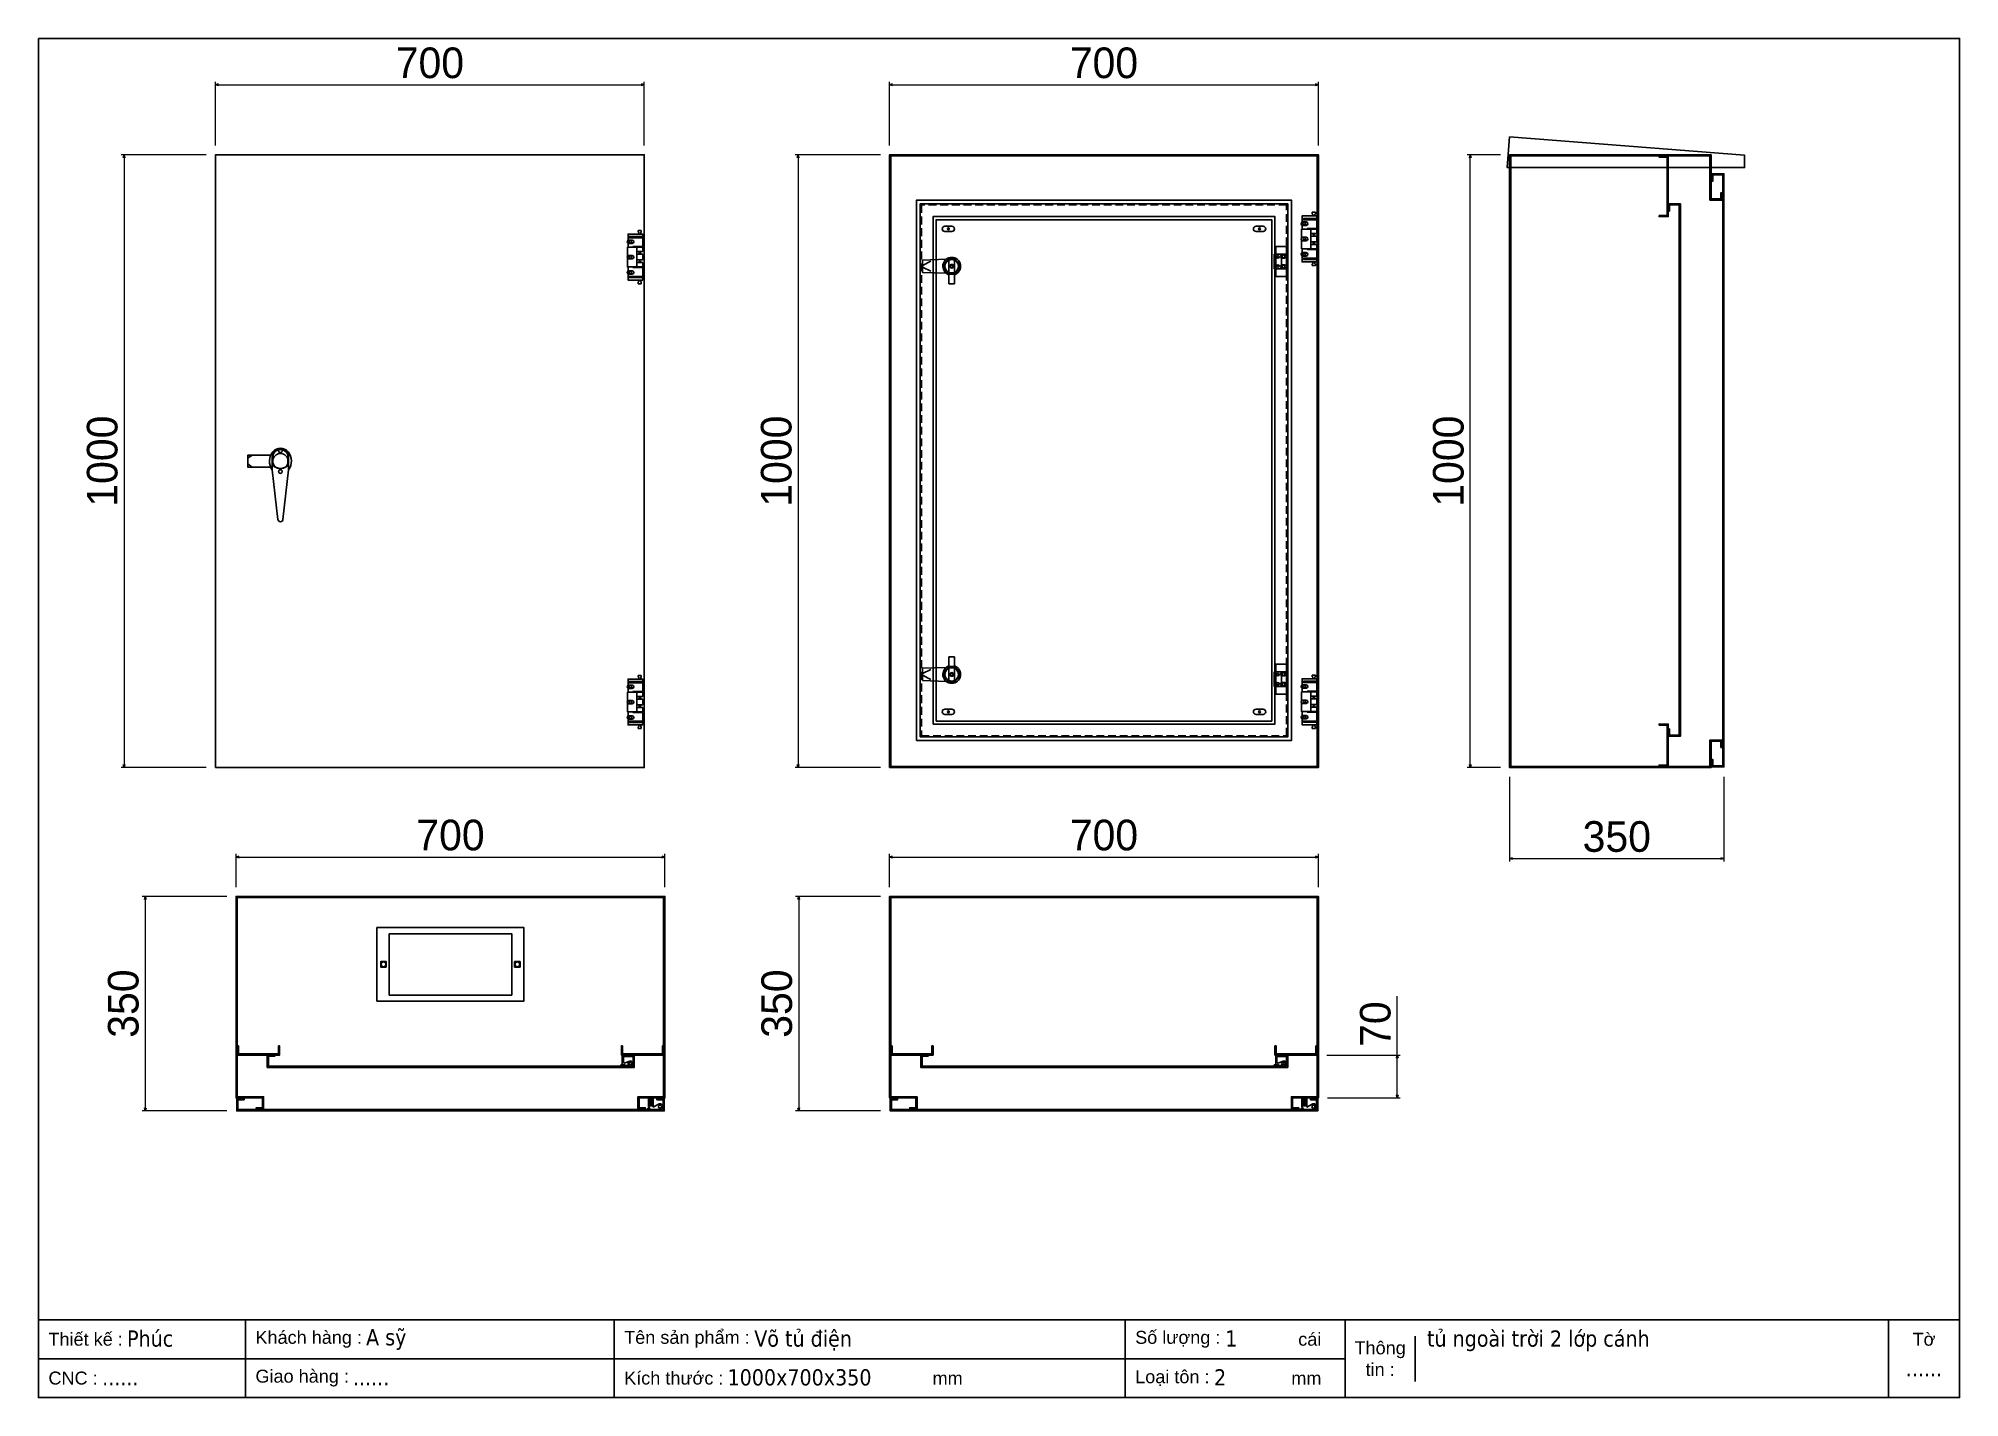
# Model space of a CAD drawing. Header units: millimetres. Extents: x 0 to 3136, y 0 to 2218.
import ezdxf
from ezdxf.enums import TextEntityAlignment as Align

# ---------------------------------------------------------------- set-up
doc = ezdxf.new("R2010")
doc.units = ezdxf.units.MM
doc.linetypes.add('HIDDENX2', pattern=[19.05, 12.7, -6.35])
for name, color, linetype in [('CNC', 7, 'Continuous'), ('DIM', 253, 'Continuous'), ('Ghi chu', 7, 'Continuous'), ('HEATER', 1, 'Continuous')]:
    doc.layers.add(name, color=color, linetype=linetype)
doc.styles.add('Arial', font='arial.ttf')
doc.styles.add('Tahoma (Input Text)', font='tahoma.ttf')
doc.dimstyles.new('CNC', dxfattribs={"dimtxt": 50, "dimasz": 5, "dimexe": 5, "dimexo": 15, "dimgap": 10, "dimtad": 1, "dimdec": 0, "dimtxsty": 'Standard', "dimblk": 'OPEN30', "dimcen": 10, "dimclrd": 5, "dimclre": 5, "dimclrt": 3, "dimazin": 3, "dimtfac": 1, "dimtdec": 0, "dimtmove": 0, "dimatfit": 3, "dimldrblk": 'ARCHTICK', "dimlwd": 9, "dimlwe": 9})

# ---------------------------------------------------------------- blocks, each defined once
blk = doc.blocks.new('*D1')
at = {"color": 0, "linetype": 'ByBlock', "lineweight": -2}
for p, q in [((289.1, 2142), (294.1, 2143.3)), ((294.1, 2140.7), (289.1, 2142)), ((289.1, 2142), (294.1, 2142)), ((984.1, 2143.3), (989.1, 2142)), ((989.1, 2142), (984.1, 2140.7)), ((989.1, 2142), (984.1, 2142))]:
    blk.add_line(p, q, dxfattribs=at)
at = {"layer": 'Defpoints', "color": 0, "transparency": 16777216}
for p in [(989.1, 2142), (289.1, 2027.9), (989.1, 2027.9)]:
    blk.add_point(p, dxfattribs=at)
at = {"layer": 'DIM', "color": 5, "lineweight": 9, "transparency": 16777216}
for p, q in [((289.1, 2042.9), (289.1, 2147)), ((294.1, 2142), (984.1, 2142)), ((989.1, 2042.9), (989.1, 2147))]:
    blk.add_line(p, q, dxfattribs=at)
at = {"layer": 'DIM', "color": 3, "transparency": 16777216, "insert": (639.1, 2177.5), "char_height": 50, "attachment_point": 5}
blk.add_mtext('700', dxfattribs=at)
blk = doc.blocks.new('_ArchTick')
at = {"color": 0, "const_width": 0.15}
blk.add_lwpolyline([(-0.5, -0.5), (0.5, 0.5)], dxfattribs=at)
blk = doc.blocks.new('_Open30')
at = {"color": 0, "linetype": 'ByBlock', "lineweight": -2}
for p, q in [((-1, 0.27), (0, 0)), ((0, 0), (-1, -0.27)), ((0, 0), (-1, 0))]:
    blk.add_line(p, q, dxfattribs=at)
blk = doc.blocks.new('*D2')
at = {"color": 0, "linetype": 'ByBlock', "lineweight": -2}
for p, q in [((138.6, 2022.9), (139.9, 2027.9)), ((139.9, 2027.9), (141.3, 2022.9)), ((139.9, 2027.9), (139.9, 2022.9)), ((139.9, 1027.9), (138.6, 1032.9)), ((141.3, 1032.9), (139.9, 1027.9)), ((139.9, 1027.9), (139.9, 1032.9))]:
    blk.add_line(p, q, dxfattribs=at)
at = {"layer": 'Defpoints', "color": 0, "transparency": 16777216}
for p in [(289.1, 2027.9), (139.9, 1027.9), (289.1, 1027.9)]:
    blk.add_point(p, dxfattribs=at)
at = {"layer": 'DIM', "color": 5, "lineweight": 9, "transparency": 16777216}
for p, q in [((274.1, 2027.9), (134.9, 2027.9)), ((139.9, 2022.9), (139.9, 1032.9)), ((274.1, 1027.9), (134.9, 1027.9))]:
    blk.add_line(p, q, dxfattribs=at)
at = {"layer": 'DIM', "color": 3, "transparency": 16777216, "insert": (104.4, 1527.9), "char_height": 50, "attachment_point": 5, "rotation": 90}
blk.add_mtext('1000', dxfattribs=at)
blk = doc.blocks.new('khungtenAsean2')
at = {"color": 7}
for p, q in [((2970, -1980), (0, -1980)), ((320, -1980), (320, -2100)), ((890, -1980), (890, -2100)), ((1680, -1980), (1680, -2100)), ((2020, -1980), (2020, -2100)), ((2860, -1980), (2860, -2100)), ((2128.3, -2005), (2128.3, -2075)), ((2020, -2040), (0, -2040))]:
    blk.add_line(p, q, dxfattribs=at)
blk.add_lwpolyline([(0, 0), (2970, 0), (2970, -2100), (0, -2100)], close=True, dxfattribs=at)
at = {"color": 2, "char_height": 20, "style": 'Arial'}
for s, insert, width, attachment_point in [('  Thiết kế :', (0, -2010), 917.634, 4), ('  Khách hàng :', (320, -2010), 917.634, 4), ('  Tên sản phẩm :', (890, -2010), 917.634, 4), ('  Số lượng :', (1680, -2010), 917.634, 4), ('cái', (1947.6, -2010), 917.634, 4), ('Thông\\Ptin :', (2074.2, -2040), 108.311, 5), ('Tờ', (2915, -2010), 110, 5), ('  CNC :', (0, -2070), 917.634, 4), ('  Giao hàng :', (320, -2070), 917.634, 4), ('  Kích thước :', (890, -2070), 917.634, 4), ('mm', (1382.3, -2070), 917.634, 4), ('  Loại tôn :', (1680, -2070), 917.634, 4), ('mm', (1936.9, -2070), 917.634, 4)]:
    blk.add_mtext(s, dxfattribs=dict(at, insert=insert, width=width, attachment_point=attachment_point))
at = {"color": 1, "style": 'Tahoma (Input Text)', "flags": 8}
for tag, p in [('#01', (137.1, -2021.3)), ('#03', (506.6, -2019.3)), ('#05', (1106.6, -2021.3)), ('#07', (1834.7, -2021.3)), ('#09', (2146.7, -2021.3)), ('#02', (98.5, -2081.3)), ('#04', (486.1, -2081.3)), ('#06', (1065.3, -2081.3)), ('#08', (1817.4, -2081.3)), ('#10', (2146.7, -2081.3))]:
    blk.add_attdef(tag, p, '', height=25, dxfattribs=at)
blk.add_attdef('#11', text='', height=25, dxfattribs=at).set_placement((2915, -2067.3), align=Align.CENTER)
blk = doc.blocks.new('HL011-1-5')
at = {"color": 1}
for p, q in [((24, 70), (2, 70)), ((21.65, 81), (16.65, 81)), ((16.65, 81), (16.65, 78)), ((17.65, 78), (16.65, 78)), ((17.65, 75), (16.65, 75)), ((17.65, 75), (17.65, 78)), ((21.65, 78), (20.65, 78)), ((20.65, 75), (20.65, 78)), ((20.65, 75), (21.65, 75)), ((21.65, 78), (21.65, 81)), ((8, 54.5), (8, 53.5)), ((8, 54.5), (24, 54.5)), ((14.3, 53.5), (14.3, 21.5)), ((14.3, 46.5), (24, 46.5)), ((24, 42), (14.3, 42)), ((24, 33), (14.3, 33)), ((16.65, 54.5), (16.65, 53.5)), ((17.4, 46.5), (18.15, 44)), ((18.15, 44), (20.15, 44)), ((20.9, 46.5), (20.15, 44)), ((21.65, 53.5), (21.65, 54.5)), ((24, 5), (2, 5)), ((8, 21.5), (8, 20.5)), ((8, 20.5), (24, 20.5)), ((14.3, 28.5), (24, 28.5)), ((16.65, 20.5), (16.65, 21.5)), ((17.4, 28.5), (18.15, 31)), ((18.15, 31), (20.15, 31)), ((20.9, 28.5), (20.15, 31)), ((21.65, 21.5), (21.65, 20.5)), ((17.65, 0), (16.65, 0)), ((16.65, -6), (16.65, -3)), ((17.65, -3), (16.65, -3)), ((21.65, -6), (16.65, -6)), ((17.65, 0), (17.65, -3)), ((20.65, 0), (20.65, -3)), ((20.65, 0), (21.65, 0)), ((21.65, -3), (20.65, -3)), ((21.65, -3), (21.65, -6))]:
    blk.add_line(p, q, dxfattribs=at)
for points in [[(0, 53.5), (0, 75), (24, 75), (24, 54.5)], [(24, 28.5), (24, 21.5), (-1, 21.5), (-1, 53.5), (24, 53.5), (24, 46.5)], [(24, 42), (24, 33)], [(24, 20.5), (24, 0), (0, 0), (0, 21.5)]]:
    blk.add_lwpolyline(points, dxfattribs=at)
for points in [[(2, 71), (24, 71), (24, 69), (2, 69)], [(2, 4), (24, 4), (24, 6), (2, 6)]]:
    blk.add_lwpolyline(points, close=True, dxfattribs=at)
for centre in [(4, 62.5), (4, 37.5), (4, 12.5)]:
    blk.add_circle(centre, 2, dxfattribs=at)
blk = doc.blocks.new('*D3')
at = {"color": 0, "linetype": 'ByBlock', "lineweight": -2}
for p, q in [((1389.5, 2142), (1394.5, 2143.3)), ((1394.5, 2140.7), (1389.5, 2142)), ((1389.5, 2142), (1394.5, 2142)), ((2084.5, 2143.3), (2089.5, 2142)), ((2089.5, 2142), (2084.5, 2140.7)), ((2089.5, 2142), (2084.5, 2142))]:
    blk.add_line(p, q, dxfattribs=at)
at = {"layer": 'Defpoints', "color": 0, "transparency": 16777216}
for p in [(2089.5, 2142), (1389.5, 2027.9), (2089.5, 2027.9)]:
    blk.add_point(p, dxfattribs=at)
at = {"layer": 'DIM', "color": 5, "lineweight": 9, "transparency": 16777216}
for p, q in [((1389.5, 2042.9), (1389.5, 2147)), ((1394.5, 2142), (2084.5, 2142)), ((2089.5, 2042.9), (2089.5, 2147))]:
    blk.add_line(p, q, dxfattribs=at)
at = {"layer": 'DIM', "color": 3, "transparency": 16777216, "insert": (1739.5, 2177.5), "char_height": 50, "attachment_point": 5}
blk.add_mtext('700', dxfattribs=at)
blk = doc.blocks.new('*D4')
at = {"color": 0, "linetype": 'ByBlock', "lineweight": -2}
for p, q in [((1238.9, 2022.9), (1240.3, 2027.9)), ((1240.3, 2027.9), (1241.6, 2022.9)), ((1240.3, 2027.9), (1240.3, 2022.9)), ((1240.3, 1027.9), (1238.9, 1032.9)), ((1241.6, 1032.9), (1240.3, 1027.9)), ((1240.3, 1027.9), (1240.3, 1032.9))]:
    blk.add_line(p, q, dxfattribs=at)
at = {"layer": 'Defpoints', "color": 0, "transparency": 16777216}
for p in [(1389.5, 2027.9), (1240.3, 1027.9), (1389.5, 1027.9)]:
    blk.add_point(p, dxfattribs=at)
at = {"layer": 'DIM', "color": 5, "lineweight": 9, "transparency": 16777216}
for p, q in [((1374.5, 2027.9), (1235.3, 2027.9)), ((1240.3, 2022.9), (1240.3, 1032.9)), ((1374.5, 1027.9), (1235.3, 1027.9))]:
    blk.add_line(p, q, dxfattribs=at)
at = {"layer": 'DIM', "color": 3, "transparency": 16777216, "insert": (1204.8, 1527.9), "char_height": 50, "attachment_point": 5, "rotation": 90}
blk.add_mtext('1000', dxfattribs=at)
blk = doc.blocks.new('MS308-2-1')
at = {"color": 1}
for p, q in [((-53, 4.6), (-46, 10)), ((-13.3, -14.2), (-13.3, 6.7)), ((-12.3, 6.7), (-12.3, -6.9)), ((12.3, 6.7), (12.3, -6.9)), ((13.3, 6.7), (13.3, -14.2)), ((-53, -4.6), (-46, -10)), ((-4, -95), (-13.3, -14.2)), ((13.3, -14.2), (4, -95))]:
    blk.add_line(p, q, dxfattribs=at)
blk.add_lwpolyline([(-15.8, -10), (-53, -10), (-53, 10), (-15.8, 10)], dxfattribs=at)
for centre, radius, start, end in [((0, 6.7), 13.3, 0, 180), ((0, 6.7), 12.3, 0, 180), ((0, 5.9), 17.7, 226.184, 313.816), ((0, -95), 4, 180, 0)]:
    blk.add_arc(centre, radius, start, end, dxfattribs=at)
blk.add_ellipse((0, 0), major_axis=(0, 21), ratio=0.857143, start_param=3.972003, end_param=8.594367, dxfattribs=at)
blk = doc.blocks.new('HL011-1-2')
h = blk.add_hatch()
h.set_pattern_fill('ANSI31', color=2, scale=0.5, style=0)
h.paths.add_polyline_path([(6, 12), (2, 12), (2, 0), (6, 0)])
at = {"color": 1}
for p, q in [((3, 18), (0, 13)), ((0, 0), (0, 13)), ((8, 0), (0, 0)), ((19.1, 18), (3, 18)), ((8, 14), (8, 0)), ((8, 14), (16.7, 9))]:
    blk.add_line(p, q, dxfattribs=at)
blk.add_lwpolyline([(1.8, 16), (-1, 16), (-1, 18), (3, 18)], dxfattribs=at)
at = {"color": 2}
blk.add_lwpolyline([(2, 0), (2, 12), (6, 12), (6, 0)], dxfattribs=at)
at = {"color": 1}
blk.add_circle((19.1, 13.2), 2.5, dxfattribs=at)
blk.add_arc((19.1, 13.2), 4.85, 239.9368, 90, dxfattribs=at)
blk = doc.blocks.new('HL036-1-2')
at = {"layer": 'Ghi chu', "color": 1}
for p, q in [((-3, 17.8), (-18.9, 17.8)), ((-18.9, 15.8), (-18.9, 17.8)), ((-12.1, 15.8), (-18.9, 15.8)), ((-16.4, 1), (-16.4, 14)), ((-15.6, 15), (-3.9, 17.7)), ((0, 0), (-15.4, 0)), ((-14.4, 3), (-14.4, 11.9)), ((0, 2), (-13.4, 2)), ((-13.1, 12.8), (-4.3, 9.8)), ((-6.2, 2), (-6.2, 0)), ((-1.2, 2), (-1.2, 0)), ((0, 0), (0, 2))]:
    blk.add_line(p, q, dxfattribs=at)
for radius in [4.1, 2.1]:
    blk.add_circle((-3, 13.7), radius, dxfattribs=at)
for centre, start, end in [((-15.4, 14), 102.9616, 180), ((-15.4, 1), 180, 270), ((-13.4, 11.9), 71.3254, 180), ((-13.4, 3), 180, 270)]:
    blk.add_arc(centre, 1, start, end, dxfattribs=at)
blk = doc.blocks.new('*D5')
at = {"color": 0, "linetype": 'ByBlock', "lineweight": -2}
for p, q in [((1239.8, 812.8), (1241.2, 817.8)), ((1241.2, 817.8), (1242.5, 812.8)), ((1241.2, 817.8), (1241.2, 812.8)), ((1241.2, 467.8), (1239.8, 472.8)), ((1242.5, 472.8), (1241.2, 467.8)), ((1241.2, 467.8), (1241.2, 472.8))]:
    blk.add_line(p, q, dxfattribs=at)
at = {"layer": 'Defpoints', "color": 0, "transparency": 16777216}
for p in [(1389.5, 817.8), (1241.2, 467.8), (1389.5, 467.8)]:
    blk.add_point(p, dxfattribs=at)
at = {"layer": 'DIM', "color": 5, "lineweight": 9, "transparency": 16777216}
for p, q in [((1374.5, 817.8), (1236.2, 817.8)), ((1241.2, 812.8), (1241.2, 472.8)), ((1374.5, 467.8), (1236.2, 467.8))]:
    blk.add_line(p, q, dxfattribs=at)
at = {"layer": 'DIM', "color": 3, "transparency": 16777216, "insert": (1205.6, 642.8), "char_height": 50, "attachment_point": 5, "rotation": 90}
blk.add_mtext('350', dxfattribs=at)
blk = doc.blocks.new('*D6')
at = {"color": 0, "linetype": 'ByBlock', "lineweight": -2}
for p, q in [((1389.5, 882), (1394.5, 883.3)), ((1394.5, 880.6), (1389.5, 882)), ((1389.5, 882), (1394.5, 882)), ((2084.5, 883.3), (2089.5, 882)), ((2089.5, 882), (2084.5, 880.6)), ((2089.5, 882), (2084.5, 882))]:
    blk.add_line(p, q, dxfattribs=at)
at = {"layer": 'Defpoints', "color": 0, "transparency": 16777216}
for p in [(2089.5, 882), (1389.5, 817.8), (2089.5, 817.8)]:
    blk.add_point(p, dxfattribs=at)
at = {"layer": 'DIM', "color": 5, "lineweight": 9, "transparency": 16777216}
for p, q in [((1389.5, 832.8), (1389.5, 887)), ((1394.5, 882), (2084.5, 882)), ((2089.5, 832.8), (2089.5, 887))]:
    blk.add_line(p, q, dxfattribs=at)
at = {"layer": 'DIM', "color": 3, "transparency": 16777216, "insert": (1739.5, 917.5), "char_height": 50, "attachment_point": 5}
blk.add_mtext('700', dxfattribs=at)
blk = doc.blocks.new('*D7')
at = {"color": 0, "linetype": 'ByBlock', "lineweight": -2}
for p, q in [((173, 812.8), (174.3, 817.8)), ((174.3, 817.8), (175.7, 812.8)), ((174.3, 817.8), (174.3, 812.8)), ((174.3, 467.8), (173, 472.8)), ((175.7, 472.8), (174.3, 467.8)), ((174.3, 467.8), (174.3, 472.8))]:
    blk.add_line(p, q, dxfattribs=at)
at = {"layer": 'Defpoints', "color": 0, "transparency": 16777216}
for p in [(322.7, 817.8), (174.3, 467.8), (322.7, 467.8)]:
    blk.add_point(p, dxfattribs=at)
at = {"layer": 'DIM', "color": 5, "lineweight": 9, "transparency": 16777216}
for p, q in [((307.7, 817.8), (169.3, 817.8)), ((174.3, 812.8), (174.3, 472.8)), ((307.7, 467.8), (169.3, 467.8))]:
    blk.add_line(p, q, dxfattribs=at)
at = {"layer": 'DIM', "color": 3, "transparency": 16777216, "insert": (138.8, 642.8), "char_height": 50, "attachment_point": 5, "rotation": 90}
blk.add_mtext('350', dxfattribs=at)
blk = doc.blocks.new('*D8')
at = {"color": 0, "linetype": 'ByBlock', "lineweight": -2}
for p, q in [((322.7, 882), (327.7, 883.3)), ((327.7, 880.6), (322.7, 882)), ((322.7, 882), (327.7, 882)), ((1017.7, 883.3), (1022.7, 882)), ((1022.7, 882), (1017.7, 880.6)), ((1022.7, 882), (1017.7, 882))]:
    blk.add_line(p, q, dxfattribs=at)
at = {"layer": 'Defpoints', "color": 0, "transparency": 16777216}
for p in [(1022.7, 882), (322.7, 817.8), (1022.7, 817.8)]:
    blk.add_point(p, dxfattribs=at)
at = {"layer": 'DIM', "color": 5, "lineweight": 9, "transparency": 16777216}
for p, q in [((322.7, 832.8), (322.7, 887)), ((327.7, 882), (1017.7, 882)), ((1022.7, 832.8), (1022.7, 887))]:
    blk.add_line(p, q, dxfattribs=at)
at = {"layer": 'DIM', "color": 3, "transparency": 16777216, "insert": (672.7, 917.5), "char_height": 50, "attachment_point": 5}
blk.add_mtext('700', dxfattribs=at)
blk = doc.blocks.new('ovan6x10')
at = {"color": 2}
for p, q in [((3, 6), (7, 6)), ((3, 0), (7, 0))]:
    blk.add_line(p, q, dxfattribs=at)
for centre, start, end in [((3, 3), 90, 270), ((7, 3), 270, 90)]:
    blk.add_arc(centre, 3, start, end, dxfattribs=at)
blk = doc.blocks.new('HL036-1-1')
at = {"color": 1}
blk.add_line((9.5, 36.2), (9.5, 12.2), dxfattribs=at)
for points in [[(-2.5, 12.2), (17.5, 12.2), (17.5, 36.2), (-2.5, 36.2)], [(0, 48.5), (17.5, 48.5), (17.5, 0), (0, 0)]]:
    blk.add_lwpolyline(points, close=True, dxfattribs=at)
for centre, radius in [((3.5, 31.8), 2), ((12.7, 32.5), 2.5), ((3.5, 16.8), 2), ((12.7, 16), 2.5)]:
    blk.add_circle(centre, radius, dxfattribs=at)
blk = doc.blocks.new('*D9')
at = {"color": 0, "linetype": 'ByBlock', "lineweight": -2}
for p, q in [((2401.7, 879.5), (2406.7, 880.9)), ((2406.7, 878.2), (2401.7, 879.5)), ((2401.7, 879.5), (2406.7, 879.5)), ((2746.7, 880.9), (2751.7, 879.5)), ((2751.7, 879.5), (2746.7, 878.2)), ((2751.7, 879.5), (2746.7, 879.5))]:
    blk.add_line(p, q, dxfattribs=at)
at = {"layer": 'Defpoints', "color": 0, "transparency": 16777216}
for p in [(2401.7, 1027.9), (2751.7, 1027.9), (2751.7, 879.5)]:
    blk.add_point(p, dxfattribs=at)
at = {"layer": 'DIM', "color": 5, "lineweight": 9, "transparency": 16777216}
for p, q in [((2401.7, 1012.9), (2401.7, 874.5)), ((2751.7, 1012.9), (2751.7, 874.5)), ((2406.7, 879.5), (2746.7, 879.5))]:
    blk.add_line(p, q, dxfattribs=at)
at = {"layer": 'DIM', "color": 3, "transparency": 16777216, "insert": (2576.7, 915.1), "char_height": 50, "attachment_point": 5}
blk.add_mtext('350', dxfattribs=at)
blk = doc.blocks.new('*D10')
at = {"color": 0, "linetype": 'ByBlock', "lineweight": -2}
for p, q in [((2336.2, 2022.9), (2337.6, 2027.9)), ((2337.6, 2027.9), (2338.9, 2022.9)), ((2337.6, 2027.9), (2337.6, 2022.9)), ((2337.6, 1027.9), (2336.2, 1032.9)), ((2338.9, 1032.9), (2337.6, 1027.9)), ((2337.6, 1027.9), (2337.6, 1032.9))]:
    blk.add_line(p, q, dxfattribs=at)
at = {"layer": 'Defpoints', "color": 0, "transparency": 16777216}
for p in [(2337.6, 2027.9), (2401.7, 2027.9), (2401.7, 1027.9)]:
    blk.add_point(p, dxfattribs=at)
at = {"layer": 'DIM', "color": 5, "lineweight": 9, "transparency": 16777216}
for p, q in [((2386.7, 2027.9), (2332.6, 2027.9)), ((2337.6, 1032.9), (2337.6, 2022.9)), ((2386.7, 1027.9), (2332.6, 1027.9))]:
    blk.add_line(p, q, dxfattribs=at)
at = {"layer": 'DIM', "color": 3, "transparency": 16777216, "insert": (2302, 1527.9), "char_height": 50, "attachment_point": 5, "rotation": 90}
blk.add_mtext('1000', dxfattribs=at)
blk = doc.blocks.new('SDGFGHGHG')
at = {"layer": 'HEATER'}
for p, q in [((860892.9, 570780.5), (860931.6, 570782)), ((860892.9, 570760.5), (860892.9, 570780.5)), ((860935.9, 570742), (860935.9, 570784.3)), ((860944.9, 570742), (860944.9, 570784.3)), ((860892.9, 570771.9), (860906.3, 570778.7)), ((860892.9, 570769.1), (860906.3, 570762.4)), ((860892.9, 570760.5), (860931.6, 570759.1)), ((860937.5, 570771.3), (860939.5, 570771.3)), ((860937.5, 570769.8), (860939.5, 570769.8)), ((860939.5, 570773.5), (860939.5, 570771.3)), ((860939.5, 570769.8), (860939.5, 570767.6)), ((860941.3, 570773.5), (860941.3, 570771.3)), ((860941.3, 570771.3), (860943.4, 570771.3)), ((860941.3, 570769.8), (860941.3, 570767.6)), ((860941.3, 570769.8), (860943.4, 570769.8)), ((860935.9, 570742), (860944.9, 570742))]:
    blk.add_line(p, q, dxfattribs=at)
blk.add_circle((860940.4, 570770.5), 3.08, dxfattribs=at)
blk.add_arc((860940.4, 570770.5), 14.5, 288.08, 251.92, dxfattribs=at)
blk = doc.blocks.new('SĐFHGGH')
at = {"layer": 'HEATER'}
for points in [[(860943.4, 570717), (860943.4, 570718.4), (860937.4, 570718.4), (860937.4, 570717)], [(860928.8, 570702.4), (860927.4, 570702.4), (860927.4, 570708.4), (860928.8, 570708.4)], [(860943.4, 570693.8), (860943.4, 570692.4), (860937.4, 570692.4), (860937.4, 570693.8)], [(860952.1, 570702.4), (860953.4, 570702.4), (860953.4, 570708.4), (860952.1, 570708.4)]]:
    blk.add_lwpolyline(points, dxfattribs=at)
for start, end in [(104.4775, 165.5225), (14.4775, 75.5225), (194.4775, 255.5225), (284.4775, 345.5225)]:
    blk.add_arc((860940.4, 570705.4), 12, start, end, dxfattribs=at)
blk = doc.blocks.new('MS722')
for name, p in [('SDGFGHGHG', (-860940.4, -570770.5)), ('SĐFHGGH', (-860940.4, -570705.4))]:
    blk.add_blockref(name, p)
blk = doc.blocks.new('ovan8.5x20')
at = {"layer": 'CNC', "color": 2, "lineweight": -3}
for p, q in [((5.7, 4.2), (-5.8, 4.2)), ((-5.8, -4.2), (5.7, -4.2))]:
    blk.add_line(p, q, dxfattribs=at)
for centre, start, end in [((-5.8, 0), 90, 270), ((5.7, 0), 270, 90)]:
    blk.add_arc(centre, 4.25, start, end, dxfattribs=at)
blk = doc.blocks.new('*D11')
at = {"color": 0, "linetype": 'ByBlock', "lineweight": -2}
for p, q in [((2216.9, 553.8), (2218.3, 558.8)), ((2218.3, 558.8), (2219.6, 553.8)), ((2218.3, 558.8), (2218.3, 553.8)), ((2218.3, 488.8), (2216.9, 493.8)), ((2219.6, 493.8), (2218.3, 488.8)), ((2218.3, 488.8), (2218.3, 493.8))]:
    blk.add_line(p, q, dxfattribs=at)
at = {"layer": 'Defpoints', "color": 0, "transparency": 16777216}
for p in [(2088.5, 558.8), (2218.3, 558.8), (2089.5, 488.8)]:
    blk.add_point(p, dxfattribs=at)
at = {"layer": 'DIM', "color": 5, "lineweight": 9, "transparency": 16777216}
for p, q in [((2218.3, 558.8), (2218.3, 654.8)), ((2103.5, 558.8), (2223.3, 558.8)), ((2218.3, 493.8), (2218.3, 553.8)), ((2104.5, 488.8), (2223.3, 488.8))]:
    blk.add_line(p, q, dxfattribs=at)
at = {"layer": 'DIM', "color": 3, "transparency": 16777216, "insert": (2182.7, 609.3), "char_height": 50, "attachment_point": 5, "rotation": 90}
blk.add_mtext('70', dxfattribs=at)

msp = doc.modelspace()

# ---------------------------------------------------------------- linework, layer by layer
at = {"color": 7}
for points in [[(2401.7, 2056.9), (2397.9, 2006.9), (2785.3, 2006.9), (2785.3, 2026.9)], [(289.1, 1027.9), (989.1, 1027.9), (989.1, 2027.9), (289.1, 2027.9)], [(1389.5, 1027.9), (2089.5, 1027.9), (2089.5, 2027.9), (1389.5, 2027.9)], [(1391.5, 1029.9), (2087.5, 1029.9), (2087.5, 2025.9), (1391.5, 2025.9)], [(2748.7, 1965.9), (2748.7, 1953.9), (2728.7, 1953.9), (2728.7, 2025.9), (2403.7, 2025.9), (2403.7, 1029.9), (2728.7, 1029.9), (2728.7, 1072.9), (2748.7, 1072.9), (2748.7, 1060.9), (2746.7, 1060.9), (2746.7, 1070.9), (2730.7, 1070.9), (2730.7, 1027.9), (2401.7, 1027.9), (2401.7, 2027.9), (2730.7, 2027.9), (2730.7, 1955.9), (2746.7, 1955.9), (2746.7, 1965.9)], [(2731.7, 1984.9), (2731.7, 1996.9), (2751.7, 1996.9), (2751.7, 1028.9), (2731.7, 1028.9), (2731.7, 1040.9), (2733.7, 1040.9), (2733.7, 1030.9), (2749.7, 1030.9), (2749.7, 1994.9), (2733.7, 1994.9), (2733.7, 1984.9)], [(1433.5, 1071.9), (2045.5, 1071.9), (2045.5, 1953.9), (1433.5, 1953.9)], [(2660.7, 1935.9), (2660.7, 1947.9), (2680.7, 1947.9), (2680.7, 1078.9), (2660.7, 1078.9), (2660.7, 1090.9), (2662.7, 1090.9), (2662.7, 1080.9), (2678.7, 1080.9), (2678.7, 1945.9), (2662.7, 1945.9), (2662.7, 1935.9)], [(990.7, 470.8), (978.7, 470.8), (978.7, 490.8), (1020.7, 490.8), (1020.7, 815.8), (324.7, 815.8), (324.7, 490.8), (367.7, 490.8), (367.7, 470.8), (355.7, 470.8), (355.7, 472.8), (365.7, 472.8), (365.7, 488.8), (322.7, 488.8), (322.7, 817.8), (1022.7, 817.8), (1022.7, 488.8), (980.7, 488.8), (980.7, 472.8), (990.7, 472.8)], [(2057.5, 470.8), (2045.5, 470.8), (2045.5, 490.8), (2087.5, 490.8), (2087.5, 815.8), (1391.5, 815.8), (1391.5, 490.8), (1434.5, 490.8), (1434.5, 470.8), (1422.5, 470.8), (1422.5, 472.8), (1432.5, 472.8), (1432.5, 488.8), (1389.5, 488.8), (1389.5, 817.8), (2089.5, 817.8), (2089.5, 488.8), (2047.5, 488.8), (2047.5, 472.8), (2057.5, 472.8)], [(552.7, 766.8), (792.7, 766.8), (792.7, 646.8), (552.7, 646.8)], [(960.7, 558.8), (972.7, 558.8), (972.7, 538.8), (373.7, 538.8), (373.7, 558.8), (385.7, 558.8), (385.7, 556.8), (375.7, 556.8), (375.7, 540.8), (970.7, 540.8), (970.7, 556.8), (960.7, 556.8)], [(2027.5, 558.8), (2039.5, 558.8), (2039.5, 538.8), (1440.5, 538.8), (1440.5, 558.8), (1452.5, 558.8), (1452.5, 556.8), (1442.5, 556.8), (1442.5, 540.8), (2037.5, 540.8), (2037.5, 556.8), (2027.5, 556.8)], [(1009.7, 487.8), (1021.7, 487.8), (1021.7, 467.8), (323.7, 467.8), (323.7, 487.8), (335.7, 487.8), (335.7, 485.8), (325.7, 485.8), (325.7, 469.8), (1019.7, 469.8), (1019.7, 485.8), (1009.7, 485.8)], [(2076.5, 487.8), (2088.5, 487.8), (2088.5, 467.8), (1390.5, 467.8), (1390.5, 487.8), (1402.5, 487.8), (1402.5, 485.8), (1392.5, 485.8), (1392.5, 469.8), (2086.5, 469.8), (2086.5, 485.8), (2076.5, 485.8)]]:
    msp.add_lwpolyline(points, close=True, dxfattribs=at)
at = {"color": 3}
for points in [[(2645.7, 1928.9), (2658.7, 1928.9), (2658.7, 2023.9), (2645.7, 2023.9), (2645.7, 2025.9), (2660.7, 2025.9), (2660.7, 1926.9), (2645.7, 1926.9)], [(1460.5, 1098.9), (2018.5, 1098.9), (2018.5, 1926.9), (1460.5, 1926.9)], [(2645.7, 1096.9), (2658.7, 1096.9), (2658.7, 1031.9), (2645.7, 1031.9), (2645.7, 1029.9), (2660.7, 1029.9), (2660.7, 1098.9), (2645.7, 1098.9)], [(391.7, 573.8), (391.7, 560.8), (326.7, 560.8), (326.7, 573.8), (324.7, 573.8), (324.7, 558.8), (393.7, 558.8), (393.7, 573.8)], [(953.7, 573.8), (953.7, 560.8), (1018.7, 560.8), (1018.7, 573.8), (1020.7, 573.8), (1020.7, 558.8), (951.7, 558.8), (951.7, 573.8)], [(1458.5, 573.8), (1458.5, 560.8), (1393.5, 560.8), (1393.5, 573.8), (1391.5, 573.8), (1391.5, 558.8), (1460.5, 558.8), (1460.5, 573.8)], [(2020.5, 573.8), (2020.5, 560.8), (2085.5, 560.8), (2085.5, 573.8), (2087.5, 573.8), (2087.5, 558.8), (2018.5, 558.8), (2018.5, 573.8)]]:
    msp.add_lwpolyline(points, close=True, dxfattribs=at)
at = {"color": 6}
msp.add_lwpolyline([(1439.5, 1077.9), (2039.5, 1077.9), (2039.5, 1947.9), (1439.5, 1947.9)], close=True, dxfattribs=at)
at = {"color": 6, "linetype": 'HIDDENX2'}
msp.add_lwpolyline([(1441.5, 1079.9), (2037.5, 1079.9), (2037.5, 1945.9), (1441.5, 1945.9)], close=True, dxfattribs=at)
at = {"color": 1}
msp.add_lwpolyline([(1465.5, 1103.9), (2013.5, 1103.9), (2013.5, 1921.9), (1465.5, 1921.9)], close=True, dxfattribs=at)
at = {"color": 2}
for points in [[(2064.2, 1918.1, 1), (2064.2, 1912.6), (2069.7, 1912.6, 1), (2069.7, 1918.1)], [(963.9, 1888.6, 1), (963.9, 1883.1), (969.4, 1883.1, 1), (969.4, 1888.6)], [(2064.2, 1893.1, 1), (2064.2, 1887.6), (2069.7, 1887.6, 1), (2069.7, 1893.1)], [(963.9, 1863.6, 1), (963.9, 1858.1), (969.4, 1858.1, 1), (969.4, 1863.6)], [(2064.2, 1868.1, 1), (2064.2, 1862.6), (2069.7, 1862.6, 1), (2069.7, 1868.1)], [(963.9, 1838.6, 1), (963.9, 1833.1), (969.4, 1833.1, 1), (969.4, 1838.6)], [(963.9, 1157.1, -1), (963.9, 1162.6), (969.4, 1162.6, -1), (969.4, 1157.1)], [(2064.2, 1157.6, -1), (2064.2, 1163.1), (2069.7, 1163.1, -1), (2069.7, 1157.6)], [(963.9, 1132.1, -1), (963.9, 1137.6), (969.4, 1137.6, -1), (969.4, 1132.1)], [(2064.2, 1132.6, -1), (2064.2, 1138.1), (2069.7, 1138.1, -1), (2069.7, 1132.6)], [(963.9, 1107.1, -1), (963.9, 1112.6), (969.4, 1112.6, -1), (969.4, 1107.1)], [(2064.2, 1107.6, -1), (2064.2, 1113.1), (2069.7, 1113.1, -1), (2069.7, 1107.6)]]:
    msp.add_lwpolyline(points, format="xyb", close=True, dxfattribs=at)
for points in [[(572.7, 656.8), (772.7, 656.8), (772.7, 756.8), (572.7, 756.8)], [(567.9, 702.3), (558.9, 702.3), (558.9, 711.3), (567.9, 711.3)], [(777.4, 702.3), (786.4, 702.3), (786.4, 711.3), (777.4, 711.3)]]:
    msp.add_lwpolyline(points, close=True, dxfattribs=at)
for centre, radius in [((1485.5, 1906.9), 1.5), ((1993.5, 1906.9), 1.5), ((1491, 1845.9), 11), ((395.1, 1527.9), 12.5), ((395.1, 1544.9), 3), ((395.1, 1510.9), 3), ((1491, 1179.9), 11), ((1485.5, 1118.9), 1.5), ((1993.5, 1118.9), 1.5)]:
    msp.add_circle(centre, radius, dxfattribs=at)
at = {"color": 7}
for centre in [(563.4, 706.8), (781.9, 706.8)]:
    msp.add_circle(centre, 4, dxfattribs=at)

# ---------------------------------------------------------------- block references
ref = msp.add_blockref('khungtenAsean2', (0, 2217.6), dxfattribs=dict(at, xscale=1.055999999996856, yscale=1.055999999996856, zscale=1.055999999996856))
ref.add_attrib('#11', '......', dxfattribs={"color": 1, "height": 26.4, "style": 'Tahoma (Input Text)'}).set_placement((3078.2, 34.5), align=Align.CENTER)
ref.add_attrib('#09', 'tủ ngoài trời 2 lớp cánh', (2266.9, 83.1), dxfattribs={"color": 1, "height": 26.4, "style": 'Tahoma (Input Text)'})
ref.add_attrib('#08', '2', (1919.2, 19.8), dxfattribs={"color": 1, "height": 26.4, "style": 'Tahoma (Input Text)'})
ref.add_attrib('#07', '1', (1937.4, 83.1), dxfattribs={"color": 1, "height": 26.4, "style": 'Tahoma (Input Text)'})
ref.add_attrib('#06', '1000x700x350', (1125, 19.8), dxfattribs={"color": 1, "height": 26.4, "style": 'Tahoma (Input Text)'})
ref.add_attrib('#05', 'Võ tủ điện', (1168.6, 83.1), dxfattribs={"color": 1, "height": 26.4, "style": 'Tahoma (Input Text)'})
ref.add_attrib('#04', '......', (513.3, 19.8), dxfattribs={"color": 1, "height": 26.4, "style": 'Tahoma (Input Text)'})
ref.add_attrib('#03', 'A sỹ', (534.9, 85.2), dxfattribs={"color": 1, "height": 26.4, "style": 'Tahoma (Input Text)'})
ref.add_attrib('#02', '......', (104, 19.8), dxfattribs={"color": 1, "height": 26.4, "style": 'Tahoma (Input Text)'})
ref.add_attrib('#01', 'Phúc', (144.7, 83.1), dxfattribs={"color": 1, "height": 26.4, "style": 'Tahoma (Input Text)'})
for name, p in [('HL011-1-5', (2063, 1852.9)), ('HL011-1-5', (962.6, 1823.4)), ('MS722', (1491, 1845.9)), ('HL036-1-1', (2020, 1829.4)), ('ovan6x10', (2027.7, 1858.9)), ('ovan6x10', (2027.7, 1842.4)), ('MS308-2-1', (395.1, 1527.9))]:
    msp.add_blockref(name, p, dxfattribs=at)
at = {"color": 7, "xscale": -1, "rotation": 180}
for name, p in [('MS722', (1491, 1179.9)), ('HL036-1-1', (2020, 1196.4)), ('HL011-1-5', (962.6, 1172.4)), ('ovan6x10', (2027.7, 1183.4)), ('ovan6x10', (2027.7, 1166.9)), ('HL011-1-5', (2063, 1172.9)), ('HL036-1-2', (969.6, 558.6)), ('HL036-1-2', (2036.4, 558.6)), ('HL011-1-2', (995.7, 487.8)), ('HL011-1-2', (2062.5, 487.8))]:
    msp.add_blockref(name, p, dxfattribs=at)
at = {"layer": 'CNC', "lineweight": -3, "xscale": -1, "rotation": 180}
msp.add_blockref('ovan8.5x20', (1485.5, 1906.9), dxfattribs=at)
at = {"layer": 'CNC', "lineweight": -3, "rotation": 180}
msp.add_blockref('ovan8.5x20', (1993.5, 1906.9), dxfattribs=at)
at = {"layer": 'CNC', "lineweight": -3}
msp.add_blockref('ovan8.5x20', (1485.5, 1118.9), dxfattribs=at)
at = {"layer": 'CNC', "lineweight": -3, "xscale": -1}
msp.add_blockref('ovan8.5x20', (1993.5, 1118.9), dxfattribs=at)

# ---------------------------------------------------------------- dimensions: what is measured, and where the dimension line sits
at = {"layer": 'DIM', "color": 7}
for base, p1, p2, picture, middle in [((989.1, 2142), (289.1, 2027.9), (989.1, 2027.9), '*D1', (639.1, 2177.5)), ((2089.5, 2142), (1389.5, 2027.9), (2089.5, 2027.9), '*D3', (1739.5, 2177.5))]:
    dim = msp.add_linear_dim(base=base, p1=p1, p2=p2, dimstyle='CNC', dxfattribs=at)
    dim.commit()
    dim.dimension.update_dxf_attribs({"geometry": picture, "text_midpoint": middle})
for base, p1, p2, picture, middle in [((139.9, 1027.9), (289.1, 2027.9), (289.1, 1027.9), '*D2', (104.4, 1527.9)), ((1240.3, 1027.9), (1389.5, 2027.9), (1389.5, 1027.9), '*D4', (1204.8, 1527.9))]:
    dim = msp.add_linear_dim(base=base, p1=p1, p2=p2, angle=90, dimstyle='CNC', dxfattribs=at)
    dim.commit()
    dim.dimension.update_dxf_attribs({"geometry": picture, "text_midpoint": middle})
at = {"layer": 'DIM', "color": 2}
for base, p1, p2, angle, picture, middle in [((2337.6, 2027.9), (2401.7, 1027.9), (2401.7, 2027.9), 90, '*D10', (2302, 1527.9)), ((2751.7, 879.5), (2401.7, 1027.9), (2751.7, 1027.9), 180, '*D9', (2576.7, 915.1)), ((174.3, 467.8), (322.7, 817.8), (322.7, 467.8), 90, '*D7', (138.8, 642.8)), ((1241.2, 467.8), (1389.5, 817.8), (1389.5, 467.8), 90, '*D5', (1205.6, 642.8)), ((2218.3, 558.8), (2089.5, 488.8), (2088.5, 558.8), 90, '*D11', (2182.7, 609.3))]:
    dim = msp.add_linear_dim(base=base, p1=p1, p2=p2, angle=angle, dimstyle='CNC', dxfattribs=at)
    dim.commit()
    dim.dimension.update_dxf_attribs({"geometry": picture, "text_midpoint": middle})
for base, p1, p2, picture, middle in [((1022.7, 882), (322.7, 817.8), (1022.7, 817.8), '*D8', (672.7, 917.5)), ((2089.5, 882), (1389.5, 817.8), (2089.5, 817.8), '*D6', (1739.5, 917.5))]:
    dim = msp.add_linear_dim(base=base, p1=p1, p2=p2, dimstyle='CNC', dxfattribs=at)
    dim.commit()
    dim.dimension.update_dxf_attribs({"geometry": picture, "text_midpoint": middle})

doc.saveas('drawing.dxf')
